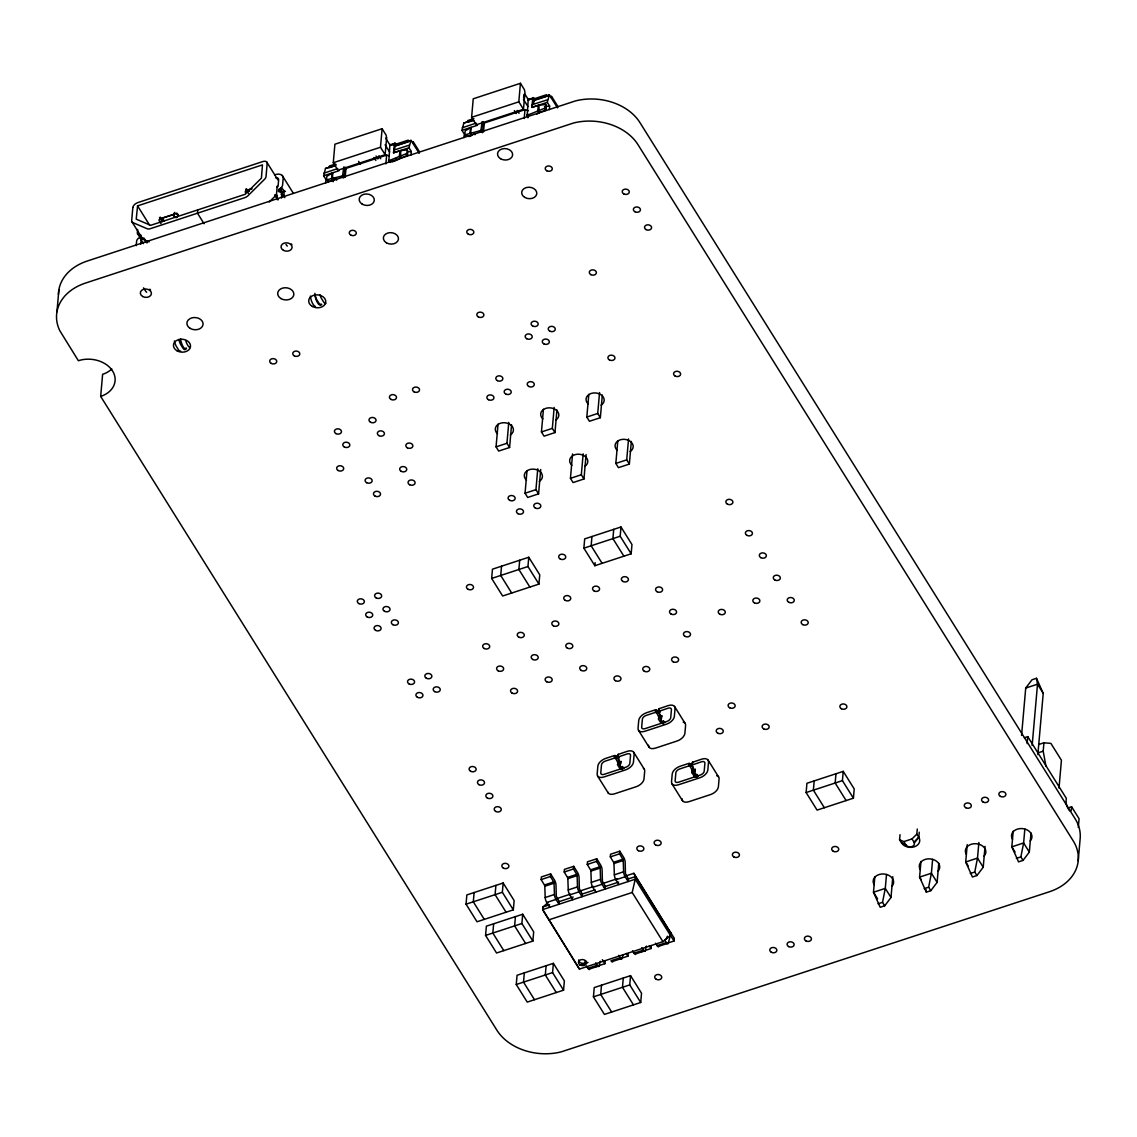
<?xml version="1.0" encoding="UTF-8"?>
<svg xmlns="http://www.w3.org/2000/svg" width="1137" height="1137" viewBox="0 0 1137 1137"><rect width="100%" height="100%" fill="white"/><g stroke="black" fill="none" stroke-linecap="round" stroke-linejoin="round"><path stroke-width="1.5" d="M620.091 764.49L620.944 761.264L619.992 765.286L621.2 767.219L624 768.2M660.995 718.783L661.848 715.557L660.881 719.579L662.104 721.526L664.903 722.492M694.465 772.336L695.318 769.109L694.366 773.132L695.574 775.079L698.374 776.059M147.241 240.674L147.043 242.934L144.655 239.111M333.624 177.514L333.482 180.357L328.238 181.408M333.283 181.678L333.525 178.182M56.949 311.836L58.882 289.736M100.681 396.415L102.643 395.69A25.654 19.329 5 0 0 112.066 370.221A25.654 19.329 5 0 0 78.354 360.713L59.849 330.768A51.307 38.672 5 0 1 85.417 283.099L573.688 122.967A51.307 38.672 5 0 1 638.013 144.712L1073.229 840.911A51.307 38.672 5 0 1 1049.437 891.749L561.166 1051.881A51.307 38.672 5 0 1 496.841 1030.136L100.681 396.415L102.614 374.329L104.576 373.604A25.654 19.329 5 0 0 111.824 368.971M136.227 245.663L136.611 241.271A5.045 2.885 -32 0 1 137.819 238.841L140.519 236.837L140.704 234.819L138.188 234.535A5.045 2.885 -32 0 1 137.35 232.772L137.648 229.432M140.761 244.199L141.144 239.836A5.045 2.885 -32 0 0 143.845 237.832M160.317 217.139L160.175 218.787A2.018 1.521 5 0 0 159.237 220.791L160.999 223.605M174.842 212.363L174.103 214.41L160.175 218.787L174.7 214.026A2.018 1.521 5 0 1 177.4 214.836M197.781 209.89L150.596 225.339L136.227 219.143L137.563 205.882L262.462 164.879L261.425 178.125L245.151 194.299L197.781 209.89L197.483 213.202L204.077 223.733M246.558 188.827L246.402 190.476A2.018 1.521 5 0 0 245.478 192.48M277.201 186.155L276.575 193.389A5.259 2.999 -32 0 1 274.969 196.275L269.199 202.016M276.916 199.487L277.3 195.138A5.045 2.885 -32 0 1 275.481 195.138M274.671 174.771A10.105 5.77 -32 0 1 283.17 178.41L282.587 185.089A5.045 2.885 -32 0 1 281.379 187.52L278.664 189.524L278.494 191.542L281.01 191.826L284.847 197.639M281.464 197.98L281.848 193.588A5.045 2.885 -32 0 0 281.01 191.826M284.236 196.687L283.895 191.556L285.401 191.371M325.651 183.014L325.964 179.49L323.647 175.78L325.495 168.447L335.216 165.59M328.678 181.721L326.532 179.845L326.831 176.334L332.843 172.753L332.331 178.523L333.482 180.357L331.549 178.765L332.288 172.98M333.283 162.733L334.903 144.214L382.103 128.723L386.097 135.118L386.608 137.89L385.13 154.689L337.931 170.195L333.283 162.733L380.483 147.241L382.103 128.723M326.532 179.845L342.592 175.894L343.815 166.94M345.094 167.125L344.227 177.002L343.09 175.169M345.193 177.258L345.975 168.447L386.637 155.101L388.968 155.797M385.869 163.913L386.637 155.101M394.411 143.433L393.53 152.827L400.053 150.695L407.43 149.871L407.131 153.381L388.882 160.701L389.877 144.925L394.411 143.433A3.638 1.18 71.8 0 1 395.69 143.546L395.946 145.834L408.112 141.841L408.268 140.121L393.075 145.11M400.665 150.596L400.665 158.214L398.476 159.507M400.053 150.695L399.258 156.551L400.665 158.214L407.629 155.343L407.43 149.871M410.983 155.002L411.281 151.477L408.965 147.767L410.997 140.32L419.198 153.282L419.354 151.562L413.115 141.585L412.958 143.305M463.981 137.605L464.294 134.067L461.977 130.357L463.825 123.038L473.546 120.167M464.862 134.422L465.161 130.911L471.173 127.344L470.661 133.114L471.812 134.933C469.524 139.467 461.807 131.991 467.023 136.298M471.613 117.324L473.234 98.805L520.433 83.299L524.427 89.695L524.939 92.481L523.475 109.28L476.275 124.772L471.613 117.324L518.813 101.833L520.433 83.299M465.303 134.734L480.923 130.485L482.145 121.531M482.472 132.688L483.424 121.702M483.538 131.849L484.305 123.023L524.967 109.678L528.478 110.73M523.603 97.739L523.887 94.428M524.2 118.504L524.967 109.678M511.565 424.84L509.589 447.495L498.688 451.062L496.059 446.855L498.034 424.2M532.756 98.024L531.874 107.418L538.398 105.286L545.774 104.448L545.462 107.958L527.213 115.278L528.208 99.516L532.756 98.024A3.638 1.18 71.8 0 1 534.02 98.123L534.291 100.426L546.442 96.432L546.599 94.712L534.433 98.706M527.852 117.793L528.165 114.254M491.653 578.435L492.463 569.182L528.762 557.258L539.748 574.825L538.938 584.091L502.639 596.001L491.653 578.435L527.952 566.524L528.762 557.258M533.523 103.339L534.291 100.426M466.042 904.185L466.852 894.933L503.165 883.008L514.137 900.575L513.327 909.842L477.028 921.766L466.042 904.185L502.355 892.275L503.165 883.008M509.589 447.495L506.946 443.274L508.779 422.367M539.009 105.172L538.995 112.79L536.806 114.098M501.531 566.198L500.721 575.464L511.707 593.031M474.115 892.545L473.305 901.812L484.291 919.378M538.398 105.286L537.602 111.142L538.995 112.79L545.959 109.934L545.774 104.448M549.313 109.593L549.626 106.054L547.295 102.344L549.342 94.911L557.542 107.859L557.684 106.139L551.445 96.162L551.303 97.881M485.57 935.424L486.38 926.172L522.693 914.247L533.679 931.814L532.869 941.081L496.556 953.005L485.57 935.424L521.883 923.514L522.693 914.247M540.715 469.482L538.583 493.87L527.682 497.452L525.052 493.231L527.028 470.576M519.694 560.243L518.884 569.495L529.87 587.062M495.903 885.396L495.092 894.648L506.079 912.229M493.643 923.784L492.833 933.051L503.819 950.617M538.583 493.87L535.939 489.663L537.773 468.742M556.945 409.931L554.97 432.586L544.083 436.167L541.439 431.946L543.429 409.292M554.97 432.586L552.326 428.379L554.16 407.458M515.431 916.635L514.62 925.888L525.607 943.468M516.255 984.514L517.065 975.262L553.378 963.337L564.364 980.904L563.554 990.171L527.241 1002.095L516.255 984.514L552.568 972.604L553.378 963.337M524.328 972.874L523.517 982.141L534.504 999.707M586.095 454.573L583.963 478.975L573.076 482.557L570.433 478.336L572.579 453.933M549.74 907.283L546.726 902.465A4.036 1.308 71.8 0 1 545.192 897.519L544.779 885.567L541.141 879.583L541.383 876.94L550.635 873.898L554.458 880.01A4.036 1.308 71.8 0 1 555.993 884.97L556.291 896.269L559.233 901.598L559.006 904.242L555.979 899.424A4.036 1.308 71.8 0 1 554.444 894.478L554.032 882.539L550.407 876.542L550.635 873.898M547.863 902.806L542.889 906.971L542.662 909.614L579.429 969.094L662.942 941.678L670.389 935.438L670.631 932.795L633.863 873.301L625.506 876.044M583.963 478.975L581.334 474.754L583.153 453.848M602.34 395.036L600.35 417.691L589.463 421.258L586.82 417.052L588.81 394.397M546.115 965.725L545.305 974.977L556.291 992.558M583.878 548.162L584.688 538.895L620.987 526.985L631.973 544.552L631.163 553.804L594.85 565.729L583.878 548.162L620.177 536.238L620.987 526.985M600.35 417.691L597.721 413.47L599.554 392.563M591.951 536.522L591.141 545.774L602.113 563.341M572.792 899.722L569.779 894.89A4.036 1.308 71.8 0 1 568.244 889.944L567.832 878.006L564.208 872.022L564.435 869.379L573.688 866.337L577.511 872.449A4.036 1.308 71.8 0 1 579.06 877.394L579.344 888.708L582.286 894.037L582.059 896.681L579.046 891.849A4.036 1.308 71.8 0 1 577.497 886.903L577.099 874.964L573.46 868.981L573.688 866.337M594.85 565.729L595.12 562.644M631.333 441.426L629.358 464.081L618.457 467.648L615.828 463.427L617.803 440.772M613.724 529.359L612.914 538.625L623.9 556.192M595.859 892.147L592.832 887.329A4.036 1.308 71.8 0 1 591.297 882.369L590.885 870.43L587.26 864.447L587.488 861.803L596.754 858.762L600.563 864.873A4.036 1.308 71.8 0 1 602.113 869.833L602.397 881.132L605.339 886.462L605.111 889.106L602.098 884.288A4.036 1.308 71.8 0 1 600.549 879.342L600.151 867.389L596.513 861.405L596.754 858.762M629.358 464.081L626.714 459.86L628.548 438.939M584.887 963.508L585.114 960.864M593.429 996.836L594.239 987.57L630.552 975.66L641.524 993.226L640.714 1002.493L604.415 1014.403L593.429 996.836L629.742 984.912L630.552 975.66M620.703 763.908L617.647 757.171L627.127 753.945A4.036 2.302 -32 0 1 630.523 755.394L629.827 763.339A4.036 2.302 -32 0 1 625.961 767.177L604.173 774.325A4.036 2.302 -32 0 1 600.777 772.876L601.473 764.931A4.036 2.302 -32 0 1 605.339 761.094L614.406 758.123C613.966 752.097 618.073 758.18 618.798 760.355L617.462 764.746L620.106 768.797L622.152 769.124L622.394 766.48M618.457 763.794L615.757 758.521L615.984 755.878M617.576 757.924L617.874 754.527L627.354 751.301A8.087 4.619 -32 0 1 634.148 754.201L633.451 762.145A8.087 4.619 -32 0 1 625.734 769.82L603.946 776.969A8.087 4.619 -32 0 1 597.152 774.07L597.849 766.125A8.087 4.619 -32 0 1 605.566 758.45L614.648 755.465M618.045 756.929L618.272 754.272M618.912 884.586L615.899 879.754A4.036 1.308 71.8 0 1 614.35 874.808L613.937 862.869L610.313 856.886L610.541 854.228L619.807 851.201L623.63 857.312A4.036 1.308 71.8 0 1 625.165 862.258L625.464 873.571L628.391 878.901L628.164 881.545L625.151 876.712A4.036 1.308 71.8 0 1 623.616 871.766L623.204 859.828L619.566 853.844L619.807 851.201M619.992 765.286L620.134 762.131M620.106 768.797L620.333 766.153L617.689 762.088L618.798 760.355M601.501 985.196L600.691 994.449L611.678 1012.029M620.717 768.982L620.333 766.153M595.632 966.734L604.884 963.693L605.111 961.049M622.621 769.493L622.849 766.85M623.289 978.033L622.479 987.3L633.465 1004.866M620.219 958.662L627.937 956.132L628.178 953.474M661.606 718.2L658.55 711.464L668.016 708.237A4.036 2.302 -32 0 1 671.413 709.701L670.731 717.632A4.036 2.302 -32 0 1 666.865 721.469L645.077 728.632A4.036 2.302 -32 0 1 641.68 727.168L642.377 719.238A4.036 2.302 -32 0 1 646.242 715.4L655.31 712.416C654.869 706.404 658.977 712.473 659.702 714.661L658.366 719.039L660.995 723.089L663.525 723.8L663.752 721.156M659.361 718.101L656.66 712.828L656.888 710.17M658.479 712.231L658.778 708.82L668.258 705.594A8.087 4.619 -32 0 1 675.051 708.507L674.355 716.438A8.087 4.619 -32 0 1 666.637 724.127L644.85 731.276A8.087 4.619 -32 0 1 638.042 728.362L638.738 720.432A8.087 4.619 -32 0 1 646.47 712.757L655.537 709.772M658.948 711.222L659.176 708.578M660.881 719.579L661.038 716.438M660.995 723.089L661.237 720.446L658.593 716.395L659.702 714.661M661.62 723.288L661.237 720.446M663.056 723.43L663.283 720.787M641.737 951.598L650.989 948.556L651.231 945.913M695.091 771.767L692.021 765.016L701.501 761.804A4.036 2.302 -32 0 1 704.897 763.254L704.201 771.184A4.036 2.302 -32 0 1 700.335 775.022L678.562 782.185A4.036 2.302 -32 0 1 675.151 780.721L675.847 772.79A4.036 2.302 -32 0 1 679.713 768.953L688.795 765.968C688.354 759.957 692.461 766.025 693.172 768.214L691.836 772.591L694.48 776.642L696.54 776.983L696.768 774.34L694.707 773.999L692.063 769.948L693.058 769.01M666.339 943.525L674.056 940.995L674.284 938.338L670.46 932.226A4.036 1.308 71.8 0 0 669.281 931.047M692.831 771.653L690.145 766.381L690.372 763.723M691.95 765.784L692.262 762.373L701.728 759.146A8.087 4.619 -32 0 1 708.536 762.06L707.839 770.005A8.087 4.619 -32 0 1 700.108 777.68L678.32 784.828A8.087 4.619 -32 0 1 671.526 781.915L672.223 773.984A8.087 4.619 -32 0 1 679.94 766.31L689.022 763.325M691.836 772.591L692.063 769.948M692.419 764.775L692.646 762.131M694.366 773.132L694.522 769.991M694.48 776.642L694.707 773.999M695.091 776.841L695.332 774.198M696.995 777.353L697.237 774.709M806.119 792.546L806.929 783.279L843.228 771.369L854.214 788.936L853.404 798.188L817.091 810.112L806.119 792.546L842.418 780.622L843.228 771.369M814.191 780.906L813.381 790.158L824.353 807.725M835.965 773.743L835.155 783.009L846.141 800.576M874.85 876.627L873.486 892.247L880.209 907.283L884.714 905.805L890.996 897.505L892.815 876.67M886.505 874.481L885.282 888.381L882.539 902.323L884.714 905.805M919.25 832.199L918.81 837.287L914.347 842.958A4.548 3.425 5 0 1 911.874 846.596A4.548 3.425 5 0 1 906.459 845.544L901.556 842.958L899.58 839.788L900.035 834.7M906.459 845.544L901.556 842.958A9.593 7.234 5 0 0 914.361 846.795A9.593 7.234 5 0 0 918.81 837.287L916.834 834.132L917.275 829.044M920.97 861.476L919.591 877.11L926.328 892.147L930.833 890.669L937.115 882.369L938.778 863.267M932.61 859.345L931.402 873.23L928.645 887.187L930.833 890.669M967.232 844.606L965.711 861.974L972.433 877.011L976.939 875.533L983.221 867.233L985.04 846.397M978.872 842.474L977.507 858.094L974.764 872.051L976.939 875.533M1013.195 831.204L1011.816 846.838L1018.553 861.874L1023.044 860.396L1029.326 852.096L1031.003 832.995M1021.58 735.355L1025.716 688.07L1031.998 679.784L1036.489 678.306L1043.226 693.343L1037.854 754.627M1027.137 743.584L1027.749 736.62L1024.38 737.728M1024.835 829.072L1023.627 842.958L1020.87 856.9L1023.044 860.396M1032.154 745.488L1037.512 684.204L1036.489 678.306M1045.983 766.338L1043.197 751.159L1043.937 742.802L1050.886 743.385L1061.432 760.241L1059.002 788.097M1068.254 807.853L1071.594 806.758L1071.367 809.402A6.055 1.961 71.8 0 1 1068.382 809.16M1078.302 827.409L1079.07 818.711L1071.594 806.758M1078.217 860.794L1080.15 838.694A51.307 38.672 5 0 0 1075.161 818.811L639.946 122.611A51.307 38.672 5 0 0 575.62 100.866L87.35 260.998A51.307 38.672 5 0 0 58.442 294.497M411.281 140.618L395.378 145.493L393.53 152.827L408.965 147.767M549.626 95.195L533.722 100.084L531.874 107.418L547.295 102.344M470.633 127.571L469.879 133.356L471.812 134.933M662.942 941.678L632.186 892.488L635.242 879.214L635.484 876.57L633.863 873.301M586.394 965.924L587.9 968.34A4.036 1.308 71.8 0 0 589.819 968.923L599.085 965.881L600.265 961.248M622.138 958.306A4.036 1.308 71.8 0 1 620.219 957.724L610.967 960.765A4.036 1.308 71.8 0 0 612.886 961.348L622.138 958.306L622.92 955.222M632.513 950.788L634.02 953.204A4.036 1.308 71.8 0 0 635.938 953.787L645.191 950.745L646.37 946.112M667.362 936.263L666.097 939.205M655.566 943.213L657.072 945.629A4.036 1.308 71.8 0 0 658.991 946.211L668.258 943.17L670.389 935.31L635.242 879.214L542.662 909.614L579.429 969.094M395.449 145.792L410.812 140.434M344.753 171.047L345.975 168.447M483.083 125.638L484.305 123.023M174.103 214.41L174.217 216.4A10.062 3.269 71.8 0 0 177.855 214.68L177.685 214.111M344.085 177.372L343.26 177.955L342.123 176.136M899.58 839.788L903.83 841.607L912.002 838.921L916.834 834.132M914.347 842.958L913.977 842.091L918.81 837.287M323.86 173.208L337.774 168.532M462.205 127.799L476.119 123.109M391.853 162.008L395.989 160.615M386.608 137.89L385.699 138.188L390.162 145.337M251.249 188.898L246.402 190.476L252.13 188.799M389.778 145.451L395.69 143.546M528.108 100.042L532.642 98.549M335.557 163.998L329.474 165.988L329.318 167.707L335.401 165.718M473.887 118.575L467.804 120.579L467.662 122.299L473.745 120.295M325.495 168.447L336.296 164.893M463.825 123.038L473.077 119.996M533.722 100.084L549.143 95.025M323.647 175.78L339.068 170.706M461.977 130.357L477.412 125.297M496.059 446.855L506.946 443.274M541.439 431.946L552.326 428.379M586.82 417.052L597.721 413.47M525.052 493.231L535.939 489.663M570.433 478.336L581.334 474.754M615.828 463.427L626.714 459.86M1025.716 688.07L1037.512 684.204L1043.226 693.343M541.141 879.583L550.407 876.542M564.208 872.022L573.46 868.981M587.26 864.447L596.513 861.405M610.313 856.886L619.566 853.844M544.509 884.97L553.762 881.928M567.562 877.394L576.829 874.353M590.615 869.833L599.881 866.792M613.682 862.258L622.934 859.217M544.893 886.206L554.145 883.165M567.946 878.631L577.212 875.589M590.998 871.07L600.265 868.028M614.065 863.495L623.318 860.453M545.192 897.519L554.444 894.478M568.244 889.944L577.497 886.903M591.297 882.369L600.549 879.342M614.35 874.808L623.616 871.766M557.031 898.528L570.39 894.137M578.747 891.394L593.77 886.462M602.127 883.719L617.164 878.787M546.726 902.465L555.979 899.424M569.779 894.89L579.046 891.849M592.832 887.329L602.098 884.288M615.899 879.754L625.151 876.712M542.889 906.971L549.626 904.754M558.04 901.996L573.19 897.022M581.604 894.25L595.077 889.83M603.491 887.073L618.642 882.099M627.055 879.327L635.484 876.57L670.631 932.795M1038.905 744.451L1043.937 742.802M1038.166 752.808L1043.197 751.159M548.674 919.904L632.186 892.488M579.486 965.285L587.971 962.499M587.9 968.34L597.167 965.299A4.036 1.308 71.8 0 0 599.085 965.881M634.02 953.204L643.272 950.162A4.036 1.308 71.8 0 0 645.191 950.745M657.072 945.629L666.325 942.587A4.036 1.308 71.8 0 0 668.258 943.17M878.034 903.801L882.539 902.323M924.139 888.665L928.645 887.187M970.259 873.529L974.764 872.051M1016.364 858.378L1020.87 856.9M532.116 104.718L547.522 99.786M393.786 150.127L409.192 145.195M280.427 192.338L283.895 191.556M544.438 106.622L549.626 106.054M407.828 151.846L411.281 151.477M655.31 712.416L656.66 712.828M614.406 758.123L615.757 758.521M688.795 765.968L690.145 766.381M247.198 190.419L249.259 191.386M160.971 218.73L163.316 219.981A10.062 3.269 71.8 0 0 164.254 220.805M281.095 194.427L283.525 195.862M149.089 241.911L143.404 239.481A5.259 2.999 -32 0 1 142.224 237.505M278.664 189.524L281.294 192.11L279.674 188.969L282.175 191.897L280.597 188.287M670.389 935.31L674.056 940.995M281.379 187.52L284.691 191.442M473.56 132.944L475.01 134.706M335.23 178.353L336.68 180.115M138.885 234.819L140.519 237.022M141.13 236.894L139.737 234.918L140.803 237.065M277.769 199.174L274.784 194.853L277.982 199.956M280.313 191.542L282.743 195.194M176.761 213.017L177.855 214.68M276.661 198.179L277.272 199.131M1027.749 736.62L1066.321 798.33L1066.094 800.974A6.055 1.961 71.8 0 0 1067.714 807.924M1029.326 852.096L1023.627 842.958L1011.816 846.838L1015.085 852.054M524.924 94.2L528.506 99.914M523.461 99.388L527.923 106.537M518.813 101.833L523.475 109.28M526.815 114.851L528.051 116.983M517.193 110.374L519.04 113.33M514.393 110.616L516.226 113.558M983.221 867.233L977.507 858.094L965.711 861.974L968.155 865.882M481.42 129.76C483.921 131.451 481.207 134.067 480.454 130.712M912.002 838.921L913.977 842.091M937.115 882.369L931.402 873.23L919.591 877.11L921.226 879.725M903.83 841.607L905.805 844.763M842.418 780.622L853.404 798.188M890.996 897.505L885.282 888.381L873.486 892.247L877.565 898.77M396.23 158.327L397.367 160.161M385.116 144.797L389.593 151.946M389.323 160.644L390.474 162.463M380.483 147.241L385.13 154.689M388.47 160.274L389.621 162.094M620.177 536.238L631.163 553.804M378.863 155.783L380.71 158.754M376.049 156.025L377.896 158.967M374.002 157.503L375.835 160.445M358.61 161.369L360.472 164.325M674.525 706.447L685.071 723.317M708.01 759.999L718.556 776.869M658.707 709.573L660.327 712.174M638.568 730.423L649.113 747.293M672.038 783.976L682.584 800.846M527.952 566.524L538.938 584.091M282.246 175.51L293.403 193.361M266.683 161.951L277.911 179.916M633.636 752.14L644.182 769.01M280.427 190.32L282.004 192.849M617.803 755.281L619.423 757.867M245.763 189.183L248.392 193.389M597.664 776.13L608.21 792.986M664.818 940.171L666.325 942.587M649.312 945.87L650.989 948.556M641.765 947.746L643.272 950.162M626.26 953.431L627.937 956.132M162.449 218.389L164.211 221.203M159.535 217.48L162.165 221.701M618.713 955.322L620.219 957.724M629.742 984.912L640.714 1002.493M137.563 205.882L149.714 225.339M602.368 959.656L604.884 963.693M595.66 962.883L597.167 965.299M132.162 222.141L142.708 239.012M141.144 239.836L143.518 243.631M143.546 287.86L145.309 290.674A6.055 1.961 71.8 0 0 146.673 292.252M502.355 892.275L513.327 909.842M521.883 923.514L532.869 941.081M552.568 972.604L563.554 990.171M138.188 234.535L140.633 238.742M144.57 239.367L146.019 242.423M545.462 107.958L545.959 109.934M544.765 108.655L545.263 110.616M407.131 153.381L407.629 155.343M406.435 154.064L406.918 156.025M925.816 889.191L926.328 892.147M173.933 213.259L174.217 216.4M389.877 144.925A3.638 1.18 71.8 0 1 391.142 145.024M528.208 99.516A3.638 1.18 71.8 0 1 529.472 99.615M683.223 722.137A8.087 4.619 -32 0 1 685.597 725.378L684.9 733.308A8.087 4.619 -32 0 1 677.169 740.983L655.395 748.146A8.087 4.619 -32 0 1 648.587 745.232M643.4 768.299A8.087 4.619 -32 0 1 644.693 771.071L643.997 779.016A8.087 4.619 -32 0 1 636.279 786.69L614.492 793.839A8.087 4.619 -32 0 1 607.769 792.048M716.708 775.69A8.087 4.619 -32 0 1 719.067 778.93L718.385 786.861A8.087 4.619 -32 0 1 710.653 794.536L688.866 801.699A8.087 4.619 -32 0 1 682.072 798.785M586.479 961.419A4.036 3.041 5 0 1 581.86 963.238A4.036 3.041 5 0 1 578.648 959.912M320.861 304.105A7.078 2.302 71.8 0 1 317.578 302.783A7.078 2.302 71.8 0 1 314.921 294.597M315.333 306.393A7.078 2.302 71.8 0 1 310.373 296.089M186.511 348.206A7.078 2.302 71.8 0 1 183.242 346.884A7.078 2.302 71.8 0 1 180.57 338.698M190.078 347.51A7.078 2.302 71.8 0 1 185.729 340.56M185.757 348.135A6.055 1.961 71.8 0 1 182.773 347.879L181.025 345.079A6.055 1.961 71.8 0 1 178.907 339.437M275.552 177.813A5.045 2.885 -32 0 1 278.636 179.902L278.053 186.525A5.045 2.885 -32 0 0 277.044 187.079M150.539 290.134A6.055 1.961 71.8 0 1 149.842 289.182M321.728 304.318A6.055 1.961 71.8 0 1 318.928 303.181L317.18 300.381A6.055 1.961 71.8 0 1 314.892 293.36M287.363 246.061A6.055 1.961 71.8 0 1 285.998 244.483M180.698 351.049A6.055 1.961 71.8 0 1 178.239 349.372L176.477 346.558A6.055 1.961 71.8 0 1 174.373 340.929M291.911 244.569A6.055 1.961 71.8 0 1 291.243 243.943M319.952 294.739A6.055 1.961 71.8 0 0 321.714 298.889L323.476 301.689A6.055 1.961 71.8 0 0 325.921 303.366M1012.513 839.333A10.261 7.732 5 0 1 1022.476 828.603A10.261 7.732 5 0 1 1030.207 840.968M617.263 450.38A9.096 6.85 5 0 1 618.187 440.744A9.096 6.85 5 0 1 630.992 441.938A9.096 6.85 5 0 1 630.054 451.574M920.288 869.606A10.261 7.732 5 0 1 930.251 858.89A10.261 7.732 5 0 1 937.982 871.255M542.875 418.899A9.096 6.85 5 0 1 543.813 409.263A9.096 6.85 5 0 1 556.618 410.443A9.096 6.85 5 0 1 555.68 420.093M526.488 480.184A9.096 6.85 5 0 1 527.426 470.547A9.096 6.85 5 0 1 540.217 471.727A9.096 6.85 5 0 1 539.293 481.377M497.494 433.808A9.096 6.85 5 0 1 498.418 424.158A9.096 6.85 5 0 1 511.224 425.352A9.096 6.85 5 0 1 510.3 434.988M874.168 884.742A10.261 7.732 5 0 1 884.145 874.026A10.261 7.732 5 0 1 891.877 886.391M571.868 465.289A9.096 6.85 5 0 1 572.806 455.639A9.096 6.85 5 0 1 585.612 456.832A9.096 6.85 5 0 1 584.674 466.468M966.393 854.47A10.261 7.732 5 0 1 976.356 843.739A10.261 7.732 5 0 1 984.088 856.118M588.255 404.005A9.096 6.85 5 0 1 589.193 394.354A9.096 6.85 5 0 1 601.999 395.548A9.096 6.85 5 0 1 601.061 405.184M132.83 207.574L131.679 220.635A5.259 2.999 -32 0 0 132.858 222.61L147.17 228.736A5.259 2.999 -32 0 0 150.425 228.651L244.725 197.682A5.259 2.999 -32 0 0 248.15 195.578L264.424 179.419A5.259 2.999 -32 0 0 266.03 176.533L267.167 163.472A5.259 2.999 -32 0 0 262.746 161.582L137.847 202.585A5.259 2.999 -32 0 0 132.83 207.574M580.211 965.029A4.036 3.041 5 0 0 586.493 962.968A4.036 3.041 5 0 0 580.709 959.784A4.036 3.041 5 0 0 580.211 965.029M638.383 850.689A3.539 2.658 5 0 0 643.883 848.884A3.539 2.658 5 0 0 638.823 846.099A3.539 2.658 5 0 0 638.383 850.689M350.807 235.103A3.539 2.658 5 0 0 356.307 233.298A3.539 2.658 5 0 0 351.248 230.513A3.539 2.658 5 0 0 350.807 235.103M655.665 845.004A3.539 2.658 5 0 0 661.165 843.199A3.539 2.658 5 0 0 656.12 840.414A3.539 2.658 5 0 0 655.665 845.004M622.905 581.448A3.539 2.658 5 0 0 628.406 579.643A3.539 2.658 5 0 0 623.346 576.857A3.539 2.658 5 0 0 622.905 581.448M788.637 946.581A3.539 2.658 5 0 0 794.138 944.776A3.539 2.658 5 0 0 789.078 941.99A3.539 2.658 5 0 0 788.637 946.581M590.87 274.628A3.539 2.658 5 0 0 596.371 272.823A3.539 2.658 5 0 0 591.311 270.037A3.539 2.658 5 0 0 590.87 274.628M805.934 940.91A3.539 2.658 5 0 0 811.434 939.105A3.539 2.658 5 0 0 806.375 936.319A3.539 2.658 5 0 0 805.934 940.91M312.419 306.478A8.584 6.467 5 0 0 325.779 302.101A8.584 6.467 5 0 0 313.499 295.336A8.584 6.467 5 0 0 312.419 306.478M495.746 811.448A3.539 2.658 5 0 0 501.261 809.643A3.539 2.658 5 0 0 496.201 806.858A3.539 2.658 5 0 0 495.746 811.448M518.017 513.697A3.539 2.658 5 0 0 523.517 511.877A3.539 2.658 5 0 0 518.458 509.092A3.539 2.658 5 0 0 518.017 513.697M487.389 798.06A3.539 2.658 5 0 0 492.889 796.255A3.539 2.658 5 0 0 487.83 793.47A3.539 2.658 5 0 0 487.389 798.06M553.364 625.791A3.539 2.658 5 0 0 558.864 623.986A3.539 2.658 5 0 0 553.804 621.2A3.539 2.658 5 0 0 553.364 625.791M470.647 771.284A3.539 2.658 5 0 0 476.147 769.479A3.539 2.658 5 0 0 471.088 766.693A3.539 2.658 5 0 0 470.647 771.284M509.646 500.308A3.539 2.658 5 0 0 515.146 498.489A3.539 2.658 5 0 0 510.087 495.704A3.539 2.658 5 0 0 509.646 500.308M771.341 952.266A3.539 2.658 5 0 0 776.841 950.447A3.539 2.658 5 0 0 771.796 947.661A3.539 2.658 5 0 0 771.341 952.266M401.233 471.343A3.539 2.658 5 0 0 406.748 469.538A3.539 2.658 5 0 0 401.688 466.753A3.539 2.658 5 0 0 401.233 471.343M802.722 624.611A3.539 2.658 5 0 0 808.222 622.806A3.539 2.658 5 0 0 803.163 620.02A3.539 2.658 5 0 0 802.722 624.611M378.919 435.642A3.539 2.658 5 0 0 384.42 433.837A3.539 2.658 5 0 0 379.36 431.051A3.539 2.658 5 0 0 378.919 435.642M581.263 670.418A3.539 2.658 5 0 0 586.763 668.613A3.539 2.658 5 0 0 581.703 665.827A3.539 2.658 5 0 0 581.263 670.418M366.654 482.699A3.539 2.658 5 0 0 372.154 480.894A3.539 2.658 5 0 0 367.095 478.108A3.539 2.658 5 0 0 366.654 482.699M788.765 602.297A3.539 2.658 5 0 0 794.266 600.492A3.539 2.658 5 0 0 789.206 597.707A3.539 2.658 5 0 0 788.765 602.297M344.34 446.997A3.539 2.658 5 0 0 349.841 445.192A3.539 2.658 5 0 0 344.781 442.407A3.539 2.658 5 0 0 344.34 446.997M177.173 350.878A8.584 6.467 5 0 0 190.533 346.501A8.584 6.467 5 0 0 178.253 339.736A8.584 6.467 5 0 0 177.173 350.878M505.723 394.013A3.539 2.658 5 0 0 511.224 392.208A3.539 2.658 5 0 0 506.164 389.422A3.539 2.658 5 0 0 505.723 394.013M746.924 535.356A3.539 2.658 5 0 0 752.424 533.551A3.539 2.658 5 0 0 747.364 530.766A3.539 2.658 5 0 0 746.924 535.356M497.352 380.625A3.539 2.658 5 0 0 502.852 378.82A3.539 2.658 5 0 0 497.807 376.034A3.539 2.658 5 0 0 497.352 380.625M567.32 648.104A3.539 2.658 5 0 0 572.821 646.299A3.539 2.658 5 0 0 567.761 643.514A3.539 2.658 5 0 0 567.32 648.104M488.441 399.698A3.539 2.658 5 0 0 493.941 397.879A3.539 2.658 5 0 0 488.882 395.093A3.539 2.658 5 0 0 488.441 399.698M535.314 508.012A3.539 2.658 5 0 0 540.814 506.207A3.539 2.658 5 0 0 535.754 503.421A3.539 2.658 5 0 0 535.314 508.012M479.018 784.672A3.539 2.658 5 0 0 484.518 782.867A3.539 2.658 5 0 0 479.459 780.081A3.539 2.658 5 0 0 479.018 784.672M623.772 193.901A3.539 2.658 5 0 0 629.273 192.096A3.539 2.658 5 0 0 624.213 189.31A3.539 2.658 5 0 0 623.772 193.901M546.684 681.774A3.539 2.658 5 0 0 552.184 679.969A3.539 2.658 5 0 0 547.124 677.183A3.539 2.658 5 0 0 546.684 681.774M634.929 211.752A3.539 2.658 5 0 0 640.429 209.947A3.539 2.658 5 0 0 635.37 207.161A3.539 2.658 5 0 0 634.929 211.752M673.118 661.777A3.539 2.658 5 0 0 678.618 659.972A3.539 2.658 5 0 0 673.559 657.186A3.539 2.658 5 0 0 673.118 661.777M543.841 343.857A3.539 2.658 5 0 0 549.342 342.052A3.539 2.658 5 0 0 544.282 339.252A3.539 2.658 5 0 0 543.841 343.857M532.727 659.46A3.539 2.658 5 0 0 538.227 657.655A3.539 2.658 5 0 0 533.182 654.869A3.539 2.658 5 0 0 532.727 659.46M646.086 229.603A3.539 2.658 5 0 0 651.586 227.798A3.539 2.658 5 0 0 646.527 225.012A3.539 2.658 5 0 0 646.086 229.603M526.729 338.712A3.539 2.658 5 0 0 532.23 336.907A3.539 2.658 5 0 0 527.17 334.122A3.539 2.658 5 0 0 526.729 338.712M518.785 637.146A3.539 2.658 5 0 0 524.285 635.341A3.539 2.658 5 0 0 519.225 632.556A3.539 2.658 5 0 0 518.785 637.146M407.373 447.822A3.539 2.658 5 0 0 412.873 446.017A3.539 2.658 5 0 0 407.813 443.231A3.539 2.658 5 0 0 407.373 447.822M685.014 636.365A3.539 2.658 5 0 0 690.514 634.56A3.539 2.658 5 0 0 685.455 631.774A3.539 2.658 5 0 0 685.014 636.365M532.67 326.006A3.539 2.658 5 0 0 538.185 324.187A3.539 2.658 5 0 0 533.125 321.401A3.539 2.658 5 0 0 532.67 326.006M484.191 648.502A3.539 2.658 5 0 0 489.706 646.697A3.539 2.658 5 0 0 484.646 643.912A3.539 2.658 5 0 0 484.191 648.502M549.782 331.137A3.539 2.658 5 0 0 555.282 329.332A3.539 2.658 5 0 0 550.223 326.546A3.539 2.658 5 0 0 549.782 331.137M417.45 697.308A3.539 2.658 5 0 0 422.95 695.503A3.539 2.658 5 0 0 417.89 692.717A3.539 2.658 5 0 0 417.45 697.308M498.148 670.816A3.539 2.658 5 0 0 503.648 669.011A3.539 2.658 5 0 0 498.589 666.225A3.539 2.658 5 0 0 498.148 670.816M409.078 683.92A3.539 2.658 5 0 0 414.579 682.115A3.539 2.658 5 0 0 409.533 679.329A3.539 2.658 5 0 0 409.078 683.92M644.295 671.242A3.539 2.658 5 0 0 649.795 669.437A3.539 2.658 5 0 0 644.75 666.652A3.539 2.658 5 0 0 644.295 671.242M426.375 678.249A3.539 2.658 5 0 0 431.875 676.444A3.539 2.658 5 0 0 426.816 673.658A3.539 2.658 5 0 0 426.375 678.249M512.091 693.129A3.539 2.658 5 0 0 517.605 691.324A3.539 2.658 5 0 0 512.545 688.539A3.539 2.658 5 0 0 512.091 693.129M434.746 691.637A3.539 2.658 5 0 0 440.246 689.832A3.539 2.658 5 0 0 435.187 687.046A3.539 2.658 5 0 0 434.746 691.637M335.969 433.609A3.539 2.658 5 0 0 341.47 431.804A3.539 2.658 5 0 0 336.41 429.019A3.539 2.658 5 0 0 335.969 433.609M760.866 557.67A3.539 2.658 5 0 0 766.366 555.865A3.539 2.658 5 0 0 761.307 553.079A3.539 2.658 5 0 0 760.866 557.67M370.548 422.253A3.539 2.658 5 0 0 376.049 420.448A3.539 2.658 5 0 0 370.989 417.663A3.539 2.658 5 0 0 370.548 422.253M615.472 680.708A3.539 2.658 5 0 0 620.987 678.903A3.539 2.658 5 0 0 615.927 676.117A3.539 2.658 5 0 0 615.472 680.708M409.604 484.732A3.539 2.658 5 0 0 415.104 482.927A3.539 2.658 5 0 0 410.059 480.141A3.539 2.658 5 0 0 409.604 484.732M774.823 579.984A3.539 2.658 5 0 0 780.323 578.179A3.539 2.658 5 0 0 775.263 575.393A3.539 2.658 5 0 0 774.823 579.984M375.025 496.087A3.539 2.658 5 0 0 380.525 494.282A3.539 2.658 5 0 0 375.466 491.497A3.539 2.658 5 0 0 375.025 496.087M609.475 359.96A3.539 2.658 5 0 0 614.975 358.141A3.539 2.658 5 0 0 609.915 355.355A3.539 2.658 5 0 0 609.475 359.96M392.89 624.696A3.539 2.658 5 0 0 398.405 622.891A3.539 2.658 5 0 0 393.345 620.091A3.539 2.658 5 0 0 392.89 624.696M528.776 386.452A3.539 2.658 5 0 0 534.291 384.633A3.539 2.658 5 0 0 529.231 381.847A3.539 2.658 5 0 0 528.776 386.452M283.454 250.353A5.557 4.193 5 0 0 292.095 247.511A5.557 4.193 5 0 0 284.151 243.133A5.557 4.193 5 0 0 283.454 250.353M833.25 851.258A3.539 2.658 5 0 0 838.751 849.453A3.539 2.658 5 0 0 833.691 846.667A3.539 2.658 5 0 0 833.25 851.258M719.778 614.193A3.539 2.658 5 0 0 725.292 612.388A3.539 2.658 5 0 0 720.233 609.603A3.539 2.658 5 0 0 719.778 614.193M717.76 733.194A3.539 2.658 5 0 0 723.26 731.375A3.539 2.658 5 0 0 718.2 728.59A3.539 2.658 5 0 0 717.76 733.194M384.533 611.308A3.539 2.658 5 0 0 390.034 609.503A3.539 2.658 5 0 0 384.974 606.703A3.539 2.658 5 0 0 384.533 611.308M754.371 602.837A3.539 2.658 5 0 0 759.871 601.032A3.539 2.658 5 0 0 754.812 598.247A3.539 2.658 5 0 0 754.371 602.837M503.393 868.114A3.539 2.658 5 0 0 508.893 866.309A3.539 2.658 5 0 0 503.833 863.523A3.539 2.658 5 0 0 503.393 868.114M656.248 979.284A3.539 2.658 5 0 0 661.748 977.479A3.539 2.658 5 0 0 656.689 974.693A3.539 2.658 5 0 0 656.248 979.284M414.053 391.839A3.539 2.658 5 0 0 419.553 390.034A3.539 2.658 5 0 0 414.508 387.248A3.539 2.658 5 0 0 414.053 391.839M965.81 807.739A3.539 2.658 5 0 0 971.325 805.934A3.539 2.658 5 0 0 966.265 803.134A3.539 2.658 5 0 0 965.81 807.739M594.082 590.913A3.539 2.658 5 0 0 599.583 589.108A3.539 2.658 5 0 0 594.523 586.322A3.539 2.658 5 0 0 594.082 590.913M1000.404 796.383A3.539 2.658 5 0 0 1005.904 794.578A3.539 2.658 5 0 0 1000.844 791.793A3.539 2.658 5 0 0 1000.404 796.383M294.298 355.853A3.539 2.658 5 0 0 299.798 354.048A3.539 2.658 5 0 0 294.753 351.262A3.539 2.658 5 0 0 294.298 355.853M983.107 802.054A3.539 2.658 5 0 0 988.607 800.249A3.539 2.658 5 0 0 983.548 797.463A3.539 2.658 5 0 0 983.107 802.054M142.75 296.544A5.557 4.193 5 0 0 151.406 293.701A5.557 4.193 5 0 0 143.461 289.324A5.557 4.193 5 0 0 142.75 296.544M841.408 708.735A3.539 2.658 5 0 0 846.909 706.93A3.539 2.658 5 0 0 841.849 704.144A3.539 2.658 5 0 0 841.408 708.735M271.246 363.414A3.539 2.658 5 0 0 276.746 361.609A3.539 2.658 5 0 0 271.686 358.823A3.539 2.658 5 0 0 271.246 363.414M733.933 856.971A3.539 2.658 5 0 0 739.434 855.166A3.539 2.658 5 0 0 734.374 852.38A3.539 2.658 5 0 0 733.933 856.971M565.26 600.379A3.539 2.658 5 0 0 570.76 598.574A3.539 2.658 5 0 0 565.7 595.788A3.539 2.658 5 0 0 565.26 600.379M763.68 728.874A3.539 2.658 5 0 0 769.181 727.055A3.539 2.658 5 0 0 764.135 724.269A3.539 2.658 5 0 0 763.68 728.874M391 399.414A3.539 2.658 5 0 0 396.5 397.595A3.539 2.658 5 0 0 391.441 394.809A3.539 2.658 5 0 0 391 399.414M729.656 707.768A3.539 2.658 5 0 0 735.156 705.963A3.539 2.658 5 0 0 730.096 703.178A3.539 2.658 5 0 0 729.656 707.768M560.228 558.992A3.539 2.658 5 0 0 565.743 557.187A3.539 2.658 5 0 0 560.683 554.401A3.539 2.658 5 0 0 560.228 558.992M375.608 630.367A3.539 2.658 5 0 0 381.108 628.562A3.539 2.658 5 0 0 376.049 625.776A3.539 2.658 5 0 0 375.608 630.367M727.382 504.117A3.539 2.658 5 0 0 732.896 502.312A3.539 2.658 5 0 0 727.836 499.527A3.539 2.658 5 0 0 727.382 504.117M657.115 591.737A3.539 2.658 5 0 0 662.615 589.932A3.539 2.658 5 0 0 657.556 587.147A3.539 2.658 5 0 0 657.115 591.737M675.122 376.049A3.539 2.658 5 0 0 680.622 374.244A3.539 2.658 5 0 0 675.563 371.458A3.539 2.658 5 0 0 675.122 376.049M367.237 616.979A3.539 2.658 5 0 0 372.737 615.174A3.539 2.658 5 0 0 367.677 612.388A3.539 2.658 5 0 0 367.237 616.979M546.783 170.763A3.539 2.658 5 0 0 552.284 168.958A3.539 2.658 5 0 0 547.224 166.173A3.539 2.658 5 0 0 546.783 170.763M468.33 234.179A3.539 2.658 5 0 0 473.831 232.374A3.539 2.658 5 0 0 468.771 229.575A3.539 2.658 5 0 0 468.33 234.179M358.866 603.591A3.539 2.658 5 0 0 364.366 601.786A3.539 2.658 5 0 0 359.306 599A3.539 2.658 5 0 0 358.866 603.591M478.379 316.939A3.539 2.658 5 0 0 483.879 315.12A3.539 2.658 5 0 0 478.819 312.334A3.539 2.658 5 0 0 478.379 316.939M671.072 614.051A3.539 2.658 5 0 0 676.572 612.246A3.539 2.658 5 0 0 671.512 609.46A3.539 2.658 5 0 0 671.072 614.051M468.018 589.279A3.539 2.658 5 0 0 473.518 587.474A3.539 2.658 5 0 0 468.458 584.674A3.539 2.658 5 0 0 468.018 589.279M376.162 597.92A3.539 2.658 5 0 0 381.662 596.101A3.539 2.658 5 0 0 376.603 593.315A3.539 2.658 5 0 0 376.162 597.92M338.201 470.533A3.539 2.658 5 0 0 343.701 468.714A3.539 2.658 5 0 0 338.655 465.928A3.539 2.658 5 0 0 338.201 470.533M280.938 298.562A8.101 6.097 5 0 0 293.801 294.853A8.101 6.097 5 0 0 282.573 288.116A8.101 6.097 5 0 0 280.938 298.562M362.206 204.148A7.589 5.728 5 0 0 374.272 200.666A7.589 5.728 5 0 0 363.741 194.342A7.589 5.728 5 0 0 362.206 204.148M386.381 242.792A7.589 5.728 5 0 0 398.433 239.324A7.589 5.728 5 0 0 387.902 233A7.589 5.728 5 0 0 386.381 242.792M500.55 158.725A7.589 5.728 5 0 0 512.602 155.257A7.589 5.728 5 0 0 502.071 148.933A7.589 5.728 5 0 0 500.55 158.725M524.711 197.383A7.589 5.728 5 0 0 536.763 193.901A7.589 5.728 5 0 0 526.232 187.577A7.589 5.728 5 0 0 524.711 197.383M190.163 328.366A8.101 6.097 5 0 0 203.026 324.656A8.101 6.097 5 0 0 191.798 317.905A8.101 6.097 5 0 0 190.163 328.366"/></g></svg>
